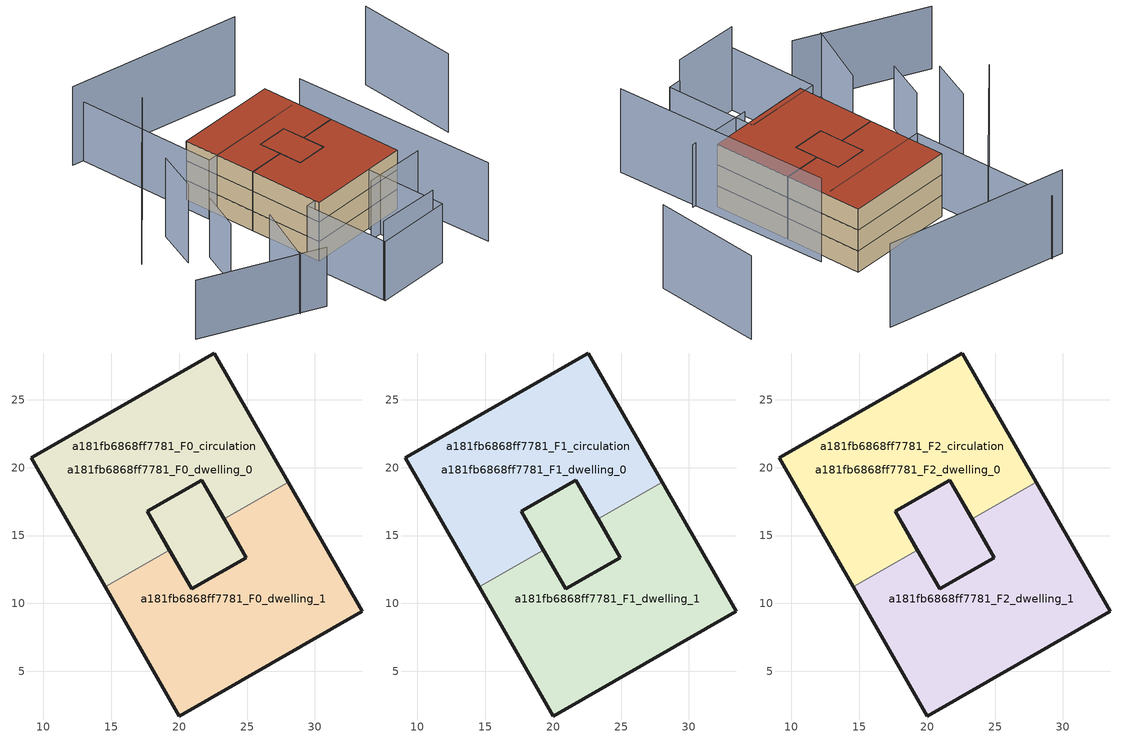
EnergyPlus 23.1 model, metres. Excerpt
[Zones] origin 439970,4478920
a181fb6868ff7781_F0_dwelling_0
 floor ground (EU_floor_Construction): 22.58,28.44 28.03,18.94 23.32,16.24 21.69,19.09 17.65,16.77 19.28,13.92 14.57,11.22 9.12,20.73 z0; 21.69,19.09 24.95,13.38 20.92,11.07 19.28,13.92 17.65,16.77 z0
 wall outside (EU_wall_Construction): 19.28,13.92 17.65,16.77 21.69,19.09 23.32,16.24 / 28.03,18.94 22.58,28.44 9.12,20.73 14.57,11.22 z0:3
 wall to a181fb6868ff7781_F0_dwelling_1 (EU_wall_Construction): 14.57,11.22 19.28,13.92 / 23.32,16.24 28.03,18.94 z0:3
a181fb6868ff7781_F0_dwelling_1
 floor ground (EU_floor_Construction): 28.03,18.94 33.48,9.43 20.02,1.72 14.57,11.22 19.28,13.92 20.92,11.07 24.95,13.38 23.32,16.24 z0; 21.69,19.09 24.95,13.38 20.92,11.07 19.28,13.92 17.65,16.77 z0
 wall outside (EU_wall_Construction): 23.32,16.24 24.95,13.38 20.92,11.07 19.28,13.92 / 14.57,11.22 20.02,1.72 33.48,9.43 28.03,18.94 z0:3
a181fb6868ff7781_F0_circulation
 floor ground (EU_floor_Construction): 21.69,19.09 23.32,16.24 24.95,13.38 20.92,11.07 19.28,13.92 17.65,16.77 z0; 22.58,28.44 28.03,18.94 23.32,16.24 21.69,19.09 17.65,16.77 19.28,13.92 14.57,11.22 9.12,20.73 z0; 28.03,18.94 33.48,9.43 20.02,1.72 14.57,11.22 19.28,13.92 20.92,11.07 24.95,13.38 23.32,16.24 z0
 wall outside (EU_wall_Construction): 20.92,11.07 24.95,13.38 21.69,19.09 17.65,16.77 20.92,11.07 z0:3
a181fb6868ff7781_F1_dwelling_0
 floor outside (EU_floor_Construction): 22.58,28.44 28.03,18.94 23.32,16.24 21.69,19.09 17.65,16.77 19.28,13.92 14.57,11.22 9.12,20.73 z3; 21.69,19.09 23.32,16.24 24.95,13.38 20.92,11.07 19.28,13.92 17.65,16.77 z3
 wall outside (EU_wall_Construction): 19.28,13.92 17.65,16.77 21.69,19.09 23.32,16.24 / 28.03,18.94 22.58,28.44 9.12,20.73 14.57,11.22 z3:6
 wall to a181fb6868ff7781_F1_dwelling_1 (EU_wall_Construction): 14.57,11.22 19.28,13.92 / 23.32,16.24 28.03,18.94 z3:6
a181fb6868ff7781_F1_dwelling_1
 floor to a181fb6868ff7781_F0_dwelling_1 (EU_floor_Construction): 28.03,18.94 33.48,9.43 20.02,1.72 14.57,11.22 19.28,13.92 20.92,11.07 24.95,13.38 23.32,16.24 z3; 21.69,19.09 24.95,13.38 20.92,11.07 19.28,13.92 17.65,16.77 z3
 wall outside (EU_wall_Construction): 23.32,16.24 24.95,13.38 20.92,11.07 19.28,13.92 / 14.57,11.22 20.02,1.72 33.48,9.43 28.03,18.94 z3:6
a181fb6868ff7781_F1_circulation
 floor outside (EU_floor_Construction): 28.03,18.94 33.48,9.43 20.02,1.72 14.57,11.22 19.28,13.92 20.92,11.07 24.95,13.38 23.32,16.24 z3
 floor to a181fb6868ff7781_F0_circulation (EU_floor_Construction): 21.69,19.09 23.32,16.24 24.95,13.38 20.92,11.07 19.28,13.92 17.65,16.77 z3; 22.58,28.44 28.03,18.94 23.32,16.24 21.69,19.09 17.65,16.77 19.28,13.92 14.57,11.22 9.12,20.73 z3
 wall outside (EU_wall_Construction): 20.92,11.07 24.95,13.38 21.69,19.09 17.65,16.77 20.92,11.07 z3:6
a181fb6868ff7781_F2_dwelling_0
 floor outside (EU_floor_Construction): 22.58,28.44 28.03,18.94 23.32,16.24 21.69,19.09 17.65,16.77 19.28,13.92 14.57,11.22 9.12,20.73 z6; 21.69,19.09 23.32,16.24 24.95,13.38 20.92,11.07 19.28,13.92 17.65,16.77 z6
 wall outside (EU_wall_Construction): 19.28,13.92 17.65,16.77 21.69,19.09 23.32,16.24 / 28.03,18.94 22.58,28.44 9.12,20.73 14.57,11.22 z6:9
 wall to a181fb6868ff7781_F2_dwelling_1 (EU_wall_Construction): 14.57,11.22 19.28,13.92 / 23.32,16.24 28.03,18.94 z6:9
 roof outside (EU_roof_Construction): 24.95,13.38 21.69,19.09 17.65,16.77 19.28,13.92 20.92,11.07 z9; 23.32,16.24 28.03,18.94 22.58,28.44 9.12,20.73 14.57,11.22 19.28,13.92 17.65,16.77 21.69,19.09 z9
a181fb6868ff7781_F2_dwelling_1
 floor to a181fb6868ff7781_F1_dwelling_1 (EU_floor_Construction): 28.03,18.94 33.48,9.43 20.02,1.72 14.57,11.22 19.28,13.92 20.92,11.07 24.95,13.38 23.32,16.24 z6; 21.69,19.09 24.95,13.38 20.92,11.07 19.28,13.92 17.65,16.77 z6
 wall outside (EU_wall_Construction): 23.32,16.24 24.95,13.38 20.92,11.07 19.28,13.92 / 14.57,11.22 20.02,1.72 33.48,9.43 28.03,18.94 z6:9
 roof outside (EU_roof_Construction): 24.95,13.38 21.69,19.09 17.65,16.77 19.28,13.92 20.92,11.07 z9; 33.48,9.43 28.03,18.94 23.32,16.24 24.95,13.38 20.92,11.07 19.28,13.92 14.57,11.22 20.02,1.72 z9
a181fb6868ff7781_F2_circulation
 floor outside (EU_floor_Construction): 28.03,18.94 33.48,9.43 20.02,1.72 14.57,11.22 19.28,13.92 20.92,11.07 24.95,13.38 23.32,16.24 z6
 floor to a181fb6868ff7781_F1_circulation (EU_floor_Construction): 21.69,19.09 23.32,16.24 24.95,13.38 20.92,11.07 19.28,13.92 17.65,16.77 z6; 22.58,28.44 28.03,18.94 23.32,16.24 21.69,19.09 17.65,16.77 19.28,13.92 14.57,11.22 9.12,20.73 z6
 wall outside (EU_wall_Construction): 20.92,11.07 24.95,13.38 21.69,19.09 17.65,16.77 20.92,11.07 z6:9
 roof outside (EU_roof_Construction): 24.95,13.38 23.32,16.24 21.69,19.09 17.65,16.77 19.28,13.92 20.92,11.07 z9; 23.32,16.24 28.03,18.94 22.58,28.44 9.12,20.73 14.57,11.22 19.28,13.92 17.65,16.77 21.69,19.09 z9; 33.48,9.43 28.03,18.94 23.32,16.24 24.95,13.38 20.92,11.07 19.28,13.92 14.57,11.22 20.02,1.72 z9
shading: -0.85,-9.34 17.39,-8.14 / 13.21,1.35 13.58,-8.59 / 27.97,4.07 36.28,8.57 / 7.32,7.5 7.84,1.15 / 24.51,23.69 10.33,15.59 / 10.33,15.59 -0.1,33.82 / 24.76,-9.59 18.36,1.58 / 18.36,1.58 28.12,7.18 / 28.12,7.18 34.53,-3.99 / 34.53,-3.99 24.76,-9.59 z0:9; 24.63,-9.34 32.93,-4.91 / 3.78,13.83 4.33,7.26 / 41.73,-1.51 25.98,24.8 / 5.79,27.75 -1.32,9.02 / 45.67,23.56 39.62,37.41 / 23.16,40.89 -1.65,33.18 z0:12
[Building]
EU S2 Campaign: North Axis=0; Terrain=City; Solar Distribution=FullExterior
[Site:Location]
Madrid: Latitude=40.5; Longitude=-3.5; Time Zone=1; Elevation=609
[SizingPeriod:WeatherFileDays]
AnnualSizingPeriod: Begin Month=1; Begin Day of Month=1; End Month=12; End Day of Month=31; Day of Week for Start Day=Monday; Use Weather File Daylight Saving Period=No; Use Weather File Rain and Snow Indicators=No
[MATERIAL]
EU_InternalMass_Material: Roughness=MediumRough; Thickness=0.1; Conductivity=1; Density=1800; Specific Heat=900; Thermal Absorptance=0.9; Solar Absorptance=0.7; Visible Absorptance=0.7
[MATERIAL:NOMASS] Roughness=MediumRough; Thermal Absorptance=0.9; Solar Absorptance=0.7; Visible Absorptance=0.7
Name | Thermal Resistance
EU_wall_NoMass | 0.609216
EU_roof_NoMass | 0.513268
EU_floor_NoMass | 0.568163
[CONSTRUCTION]
EU_wall_Construction: EU_wall_NoMass
EU_roof_Construction: EU_roof_NoMass
EU_floor_Construction: EU_floor_NoMass
EU_InternalMass_Construction: EU_InternalMass_Material
[ZONE] Type=1; Multiplier=1; Ceiling Height=autocalculate; Floor Area=autocalculate; Part of Total Floor Area=Yes
Name | Volume
a181fb6868ff7781_F0_dwelling_0 | 555.832
a181fb6868ff7781_F1_dwelling_0; a181fb6868ff7781_F2_dwelling_0; a181fb6868ff7781_F1_dwelling_1; a181fb6868ff7781_F2_dwelling_1 | 555.831
a181fb6868ff7781_F0_dwelling_1 | 555.83
a181fb6868ff7781_F0_circulation; a181fb6868ff7781_F1_circulation; a181fb6868ff7781_F2_circulation | 1019.87
[INTERNALMASS] Construction=EU_InternalMass_Construction; Surface Area=154.681
Name | Zone or ZoneList
a181fb6868ff7781_F0_dwelling_0_EU_InternalMass | a181fb6868ff7781_F0_dwelling_0
a181fb6868ff7781_F0_dwelling_1_EU_InternalMass | a181fb6868ff7781_F0_dwelling_1
a181fb6868ff7781_F1_dwelling_0_EU_InternalMass | a181fb6868ff7781_F1_dwelling_0
a181fb6868ff7781_F1_dwelling_1_EU_InternalMass | a181fb6868ff7781_F1_dwelling_1
a181fb6868ff7781_F2_dwelling_0_EU_InternalMass | a181fb6868ff7781_F2_dwelling_0
a181fb6868ff7781_F2_dwelling_1_EU_InternalMass | a181fb6868ff7781_F2_dwelling_1
[OTHEREQUIPMENT] Fuel Type=Electricity; Design Level Calculation Method=Watts/Area; Power per Zone Floor Area=1; Fraction Latent=0; Fraction Radiant=0; Fraction Lost=0; Carbon Dioxide Generation Rate=0; EndUse Subcategory=EU_Step8_InternalGains
Name | Zone or ZoneList or Space or SpaceList | Schedule
EU_Step8_InternalGain_a181fb6868ff7781_F0_dwelling_0_f000 | a181fb6868ff7781_F0_dwelling_0 | EU_Step8_GainSchedule_a181fb6868ff7781_F0_dwelling_0_f000
EU_Step8_InternalGain_a181fb6868ff7781_F0_dwelling_1_f000 | a181fb6868ff7781_F0_dwelling_1 | EU_Step8_GainSchedule_a181fb6868ff7781_F0_dwelling_1_f000
EU_Step8_InternalGain_a181fb6868ff7781_F1_dwelling_0_f000 | a181fb6868ff7781_F1_dwelling_0 | EU_Step8_GainSchedule_a181fb6868ff7781_F1_dwelling_0_f000
EU_Step8_InternalGain_a181fb6868ff7781_F1_dwelling_1_f000 | a181fb6868ff7781_F1_dwelling_1 | EU_Step8_GainSchedule_a181fb6868ff7781_F1_dwelling_1_f000
EU_Step8_InternalGain_a181fb6868ff7781_F2_dwelling_0_f000 | a181fb6868ff7781_F2_dwelling_0 | EU_Step8_GainSchedule_a181fb6868ff7781_F2_dwelling_0_f000
EU_Step8_InternalGain_a181fb6868ff7781_F2_dwelling_1_f000 | a181fb6868ff7781_F2_dwelling_1 | EU_Step8_GainSchedule_a181fb6868ff7781_F2_dwelling_1_f000
[ZONEINFILTRATION:DESIGNFLOWRATE] Schedule=EU_AlwaysOn; Design Flow Rate Calculation Method=Flow/Area; Flow Rate per Floor Area=0.0005; Constant Term Coefficient=1; Temperature Term Coefficient=0; Velocity Term Coefficient=0; Velocity Squared Term Coefficient=0
Name | Zone or ZoneList or Space or SpaceList
EU_Circulation_Infiltration_a181fb6868ff7781_F0_circulation | a181fb6868ff7781_F0_circulation
EU_Circulation_Infiltration_a181fb6868ff7781_F1_circulation | a181fb6868ff7781_F1_circulation
EU_Circulation_Infiltration_a181fb6868ff7781_F2_circulation | a181fb6868ff7781_F2_circulation
[ZONEVENTILATION:DESIGNFLOWRATE] Schedule=EU_AlwaysOn; Design Flow Rate Calculation Method=AirChanges/Hour; Air Changes per Hour=0.752966; Ventilation Type=Natural; Fan Pressure Rise=0; Fan Total Efficiency=1; Constant Term Coefficient=1; Temperature Term Coefficient=0; Velocity Term Coefficient=0; Velocity Squared Term Coefficient=0; Minimum Indoor Temperature=-100; Maximum Indoor Temperature=100; Delta Temperature=-100; Minimum Outdoor Temperature=-100; Maximum Outdoor Temperature=100; Maximum Wind Speed=40
Name | Zone or ZoneList or Space or SpaceList
EU_ConstantAir_a181fb6868ff7781_F0_dwelling_0 | a181fb6868ff7781_F0_dwelling_0
EU_ConstantAir_a181fb6868ff7781_F0_dwelling_1 | a181fb6868ff7781_F0_dwelling_1
EU_ConstantAir_a181fb6868ff7781_F1_dwelling_0 | a181fb6868ff7781_F1_dwelling_0
EU_ConstantAir_a181fb6868ff7781_F1_dwelling_1 | a181fb6868ff7781_F1_dwelling_1
EU_ConstantAir_a181fb6868ff7781_F2_dwelling_0 | a181fb6868ff7781_F2_dwelling_0
EU_ConstantAir_a181fb6868ff7781_F2_dwelling_1 | a181fb6868ff7781_F2_dwelling_1
[HVACTEMPLATE:THERMOSTAT] Constant Heating Setpoint=20; Constant Cooling Setpoint=50
EU_HeatOnly_a181fb6868ff7781_F0_dwelling_0; EU_HeatOnly_a181fb6868ff7781_F0_dwelling_1; EU_HeatOnly_a181fb6868ff7781_F1_dwelling_0; EU_HeatOnly_a181fb6868ff7781_F1_dwelling_1; EU_HeatOnly_a181fb6868ff7781_F2_dwelling_0; EU_HeatOnly_a181fb6868ff7781_F2_dwelling_1
[HVACTEMPLATE:ZONE:IDEALLOADSAIRSYSTEM] System Availability Schedule=EU_AlwaysOn; Maximum Heating Supply Air Temperature=50; Minimum Cooling Supply Air Temperature=13; Maximum Heating Supply Air Humidity Ratio=0.0156; Minimum Cooling Supply Air Humidity Ratio=0.0077; Heating Limit=NoLimit; Cooling Limit=NoLimit; Heating Availability Schedule=EU_AlwaysOn; Cooling Availability Schedule=EU_CoolingOff; Dehumidification Control Type=ConstantSensibleHeatRatio; Cooling Sensible Heat Ratio=0.7; Dehumidification Setpoint=60; Humidification Control Type=None; Humidification Setpoint=30; Outdoor Air Method=None; Outdoor Air Flow Rate per Person=0.00944; Outdoor Air Flow Rate per Zone Floor Area=0; Outdoor Air Flow Rate per Zone=0; Demand Controlled Ventilation Type=None; Outdoor Air Economizer Type=NoEconomizer; Heat Recovery Type=None; Sensible Heat Recovery Effectiveness=0.7; Latent Heat Recovery Effectiveness=0.65
Name | Template Thermostat
a181fb6868ff7781_F0_dwelling_0 | EU_HeatOnly_a181fb6868ff7781_F0_dwelling_0
a181fb6868ff7781_F0_dwelling_1 | EU_HeatOnly_a181fb6868ff7781_F0_dwelling_1
a181fb6868ff7781_F1_dwelling_0 | EU_HeatOnly_a181fb6868ff7781_F1_dwelling_0
a181fb6868ff7781_F1_dwelling_1 | EU_HeatOnly_a181fb6868ff7781_F1_dwelling_1
a181fb6868ff7781_F2_dwelling_0 | EU_HeatOnly_a181fb6868ff7781_F2_dwelling_0
a181fb6868ff7781_F2_dwelling_1 | EU_HeatOnly_a181fb6868ff7781_F2_dwelling_1
[SIZING:ZONE] Zone Cooling Design Supply Air Temperature Input Method=SupplyAirTemperature; Zone Cooling Design Supply Air Temperature=13; Zone Heating Design Supply Air Temperature Input Method=SupplyAirTemperature; Zone Heating Design Supply Air Temperature=50; Zone Cooling Design Supply Air Humidity Ratio=0.008; Zone Heating Design Supply Air Humidity Ratio=0.008; Cooling Design Air Flow Method=DesignDay; Cooling Design Air Flow Rate=0; Cooling Minimum Air Flow per Zone Floor Area=0.000762; Cooling Minimum Air Flow=0; Cooling Minimum Air Flow Fraction=0.2; Heating Design Air Flow Method=DesignDay; Heating Design Air Flow Rate=0; Heating Maximum Air Flow per Zone Floor Area=0.002032; Heating Maximum Air Flow=0.141576; Heating Maximum Air Flow Fraction=0.3; Account for Dedicated Outdoor Air System=No; Dedicated Outdoor Air System Control Strategy=NeutralSupplyAir; Dedicated Outdoor Air Low Setpoint Temperature for Design=autosize; Dedicated Outdoor Air High Setpoint Temperature for Design=autosize; Zone Load Sizing Method=Sensible Load Only No Latent Load; Zone Latent Cooling Design Supply Air Humidity Ratio Input Method=HumidityRatioDifference; Zone Cooling Design Supply Air Humidity Ratio Difference=0.005; Zone Latent Heating Design Supply Air Humidity Ratio Input Method=HumidityRatioDifference; Zone Humidification Design Supply Air Humidity Ratio Difference=0.005
a181fb6868ff7781_F0_dwelling_0; a181fb6868ff7781_F0_dwelling_1; a181fb6868ff7781_F1_dwelling_0; a181fb6868ff7781_F1_dwelling_1; a181fb6868ff7781_F2_dwelling_0; a181fb6868ff7781_F2_dwelling_1
[SCHEDULE:CONSTANT]
Name | Hourly Value
EU_AlwaysOn | 1
EU_CoolingOff | 0
[SCHEDULE:FILE] Column Number=1; Rows to Skip at Top=0; Number of Hours of Data=8760; Column Separator=Comma; Interpolate to Timestep=No; Minutes per Item=60; Adjust Schedule for Daylight Savings=Yes
Name | File
EU_Step8_GainSchedule_a181fb6868ff7781_F0_dwelling_0_f000 | ../../schedules/a181fb6868ff7781/a181fb6868ff7781_F0_dwelling_0_f000_gain.csv
EU_Step8_GainSchedule_a181fb6868ff7781_F0_dwelling_1_f000 | ../../schedules/a181fb6868ff7781/a181fb6868ff7781_F0_dwelling_1_f000_gain.csv
EU_Step8_GainSchedule_a181fb6868ff7781_F1_dwelling_0_f000 | ../../schedules/a181fb6868ff7781/a181fb6868ff7781_F1_dwelling_0_f000_gain.csv
EU_Step8_GainSchedule_a181fb6868ff7781_F1_dwelling_1_f000 | ../../schedules/a181fb6868ff7781/a181fb6868ff7781_F1_dwelling_1_f000_gain.csv
EU_Step8_GainSchedule_a181fb6868ff7781_F2_dwelling_0_f000 | ../../schedules/a181fb6868ff7781/a181fb6868ff7781_F2_dwelling_0_f000_gain.csv
EU_Step8_GainSchedule_a181fb6868ff7781_F2_dwelling_1_f000 | ../../schedules/a181fb6868ff7781/a181fb6868ff7781_F2_dwelling_1_f000_gain.csv
